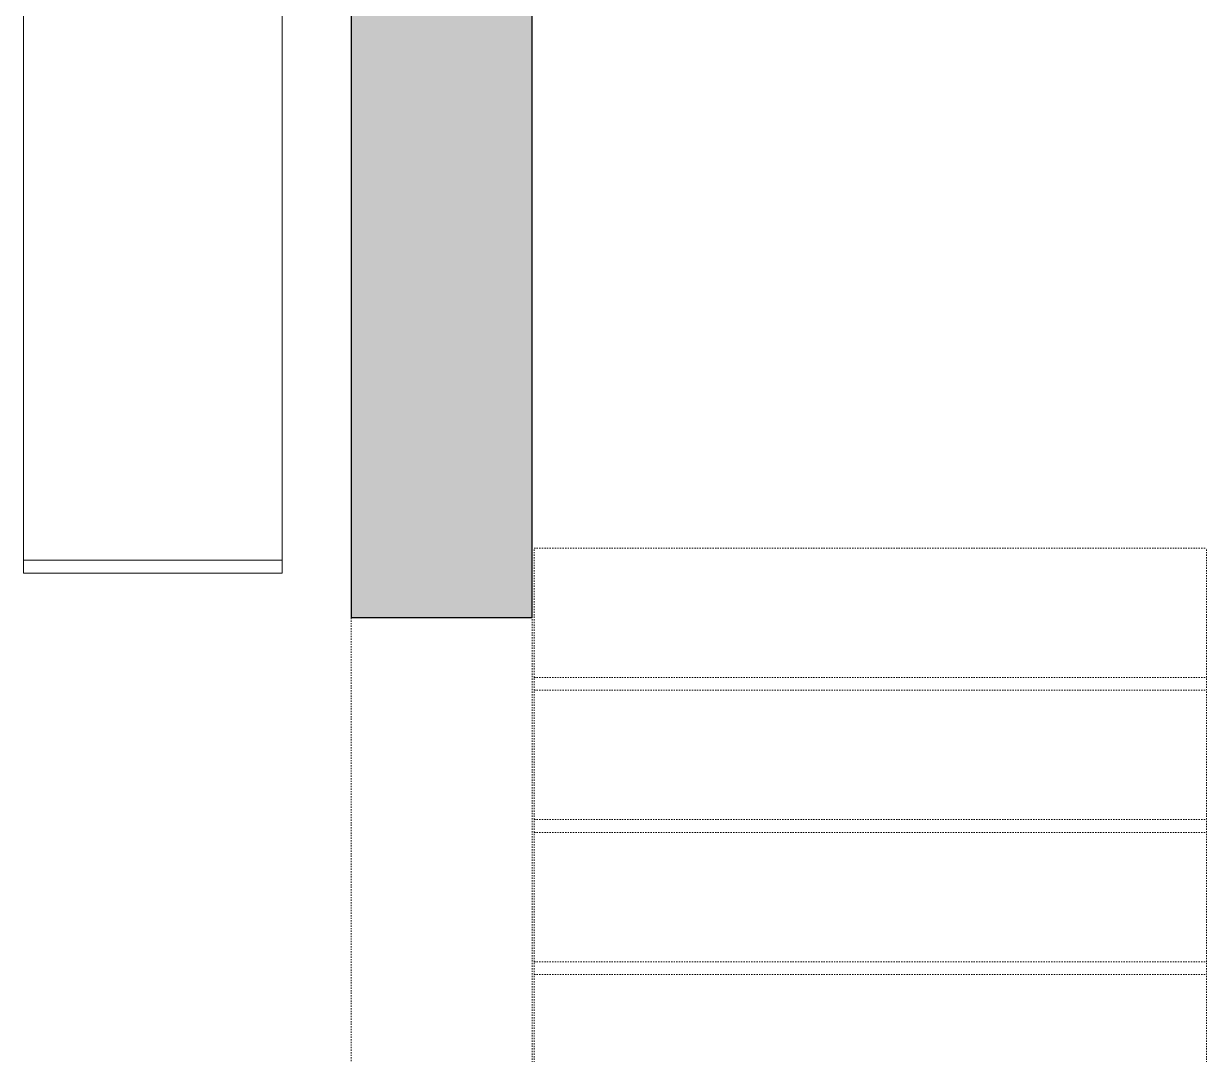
# Model space of a CAD drawing. Header units: inches. Extents: x -4688 to 1542, y -3558 to 978.
# Drawn here: x -384.3 to -292.8, y 196.2 to 275.9 of the extents above; entities that cross this region are included whole.
import ezdxf

# ---------------------------------------------------------------- set-up
doc = ezdxf.new("R2010")
doc.units = ezdxf.units.IN
doc.header["$MEASUREMENT"] = 0
doc.linetypes.add('Overhead', pattern=[0.15625, 0.09375, -0.0625])
doc.linetypes.add('Overhead 1_16_', pattern=[0.101562, 0.0625, -0.039062])
for name, color, linetype, lineweight in [('A-DETL-GENF', 92, 'Continuous', 18), ('A-DETL-MEDM', 33, 'Continuous', 18), ('A-DOOR', 31, 'Continuous', 18), ('A-WALL', 113, 'Continuous', 18), ('A-WALL-PATT', 111, 'Continuous', 18), ('I-FURN', 30, 'Continuous', 9), ('S-STRS-MBND', 31, 'Continuous', 18)]:
    doc.layers.add(name, color=color, linetype=linetype, lineweight=lineweight)

# ---------------------------------------------------------------- blocks, each defined once
blk = doc.blocks.new('Door-Opening - D10 3_ X 8_-8256662-1st Floor Power _ Signal')
at = {"layer": 'A-DETL-GENF', "linetype": 'Overhead', "lineweight": 9}
for p, q in [((17.678, 7), (-18.322, 7)), ((-18.322, -7), (17.678, -7))]:
    blk.add_line(p, q, dxfattribs=at)
at = {"layer": 'A-DETL-MEDM', "lineweight": 30}
for p, q in [((-18.322, 7), (-18.322, -7)), ((17.678, -7), (17.678, 7))]:
    blk.add_line(p, q, dxfattribs=at)
blk = doc.blocks.new('console table - console table-8168885-1st Floor Power _ Signal')
at = {"layer": 'I-FURN'}
for p, q in [((-364.301, 311.396), (-384.301, 311.396)), ((-384.301, 311.396), (-384.301, 310.396)), ((-384.301, 310.396), (-384.301, 311.396)), ((-384.301, 311.396), (-364.301, 311.396)), ((-364.301, 311.396), (-384.301, 311.396)), ((-384.301, 311.396), (-384.301, 233.396)), ((-384.301, 233.396), (-384.301, 311.396)), ((-384.301, 311.396), (-364.301, 311.396)), ((-364.301, 310.396), (-364.301, 311.396)), ((-364.301, 311.396), (-364.301, 310.396)), ((-364.301, 233.396), (-364.301, 311.396)), ((-364.301, 311.396), (-364.301, 233.396)), ((-384.301, 310.396), (-364.301, 310.396)), ((-364.301, 310.396), (-384.301, 310.396)), ((-364.301, 234.396), (-384.301, 234.396)), ((-384.301, 234.396), (-384.301, 233.396)), ((-384.301, 233.396), (-384.301, 234.396)), ((-384.301, 234.396), (-364.301, 234.396)), ((-364.301, 233.396), (-364.301, 234.396)), ((-364.301, 234.396), (-364.301, 233.396)), ((-384.301, 233.396), (-364.301, 233.396)), ((-364.301, 233.396), (-384.301, 233.396)), ((-384.301, 233.396), (-364.301, 233.396)), ((-364.301, 233.396), (-384.301, 233.396))]:
    blk.add_line(p, q, dxfattribs=at)

msp = doc.modelspace()

# ---------------------------------------------------------------- hatches: boundary and pattern name
at = {"layer": 'A-WALL-PATT', "lineweight": 9}
h = msp.add_hatch(color=7, dxfattribs=at)
h.paths.add_polyline_path([(-344.959, 106.468), (-344.959, 193.931), (-358.959, 193.931), (-358.959, 106.468)], flags=0)
h.paths.add_polyline_path([(-344.959, 229.931), (-344.959, 345.253), (-358.959, 345.253), (-358.959, 229.931)], flags=0)
h.paths.add_polyline_path([(-344.959, 375.253), (-344.959, 424.24), (-358.959, 424.24), (-358.959, 375.253)], flags=0)
h.paths.add_polyline_path([(-344.959, 454.24), (-344.959, 543.684), (-358.959, 543.684), (-358.959, 454.24)], flags=0)

# ---------------------------------------------------------------- linework, layer by layer
at = {"layer": 'A-WALL', "color": 8, "lineweight": 30}
for p, q in [((-344.959, 229.931), (-344.959, 345.253)), ((-358.959, 319.264), (-358.959, 229.931))]:
    msp.add_line(p, q, dxfattribs=at)
at = {"layer": 'S-STRS-MBND', "linetype": 'Overhead 1_16_', "lineweight": 9}
for p, q in [((-344.821, 235.324), (-292.821, 235.324)), ((-344.821, 158.324), (-344.821, 235.324)), ((-292.821, 158.324), (-292.821, 235.324)), ((-344.821, 225.324), (-292.821, 225.324)), ((-344.821, 224.324), (-292.821, 224.324)), ((-344.821, 214.324), (-292.821, 214.324)), ((-344.821, 213.324), (-292.821, 213.324)), ((-344.821, 203.324), (-292.821, 203.324)), ((-344.821, 202.324), (-292.821, 202.324))]:
    msp.add_line(p, q, dxfattribs=at)

# ---------------------------------------------------------------- block references
at = {"layer": 'A-DOOR', "rotation": 269.9999999999999}
msp.add_blockref('Door-Opening - D10 3_ X 8_-8256662-1st Floor Power _ Signal', (-351.959, 211.608), dxfattribs=at)
at = {"layer": 'I-FURN'}
msp.add_blockref('console table - console table-8168885-1st Floor Power _ Signal', (0, 0), dxfattribs=at)

doc.saveas('drawing.dxf')
